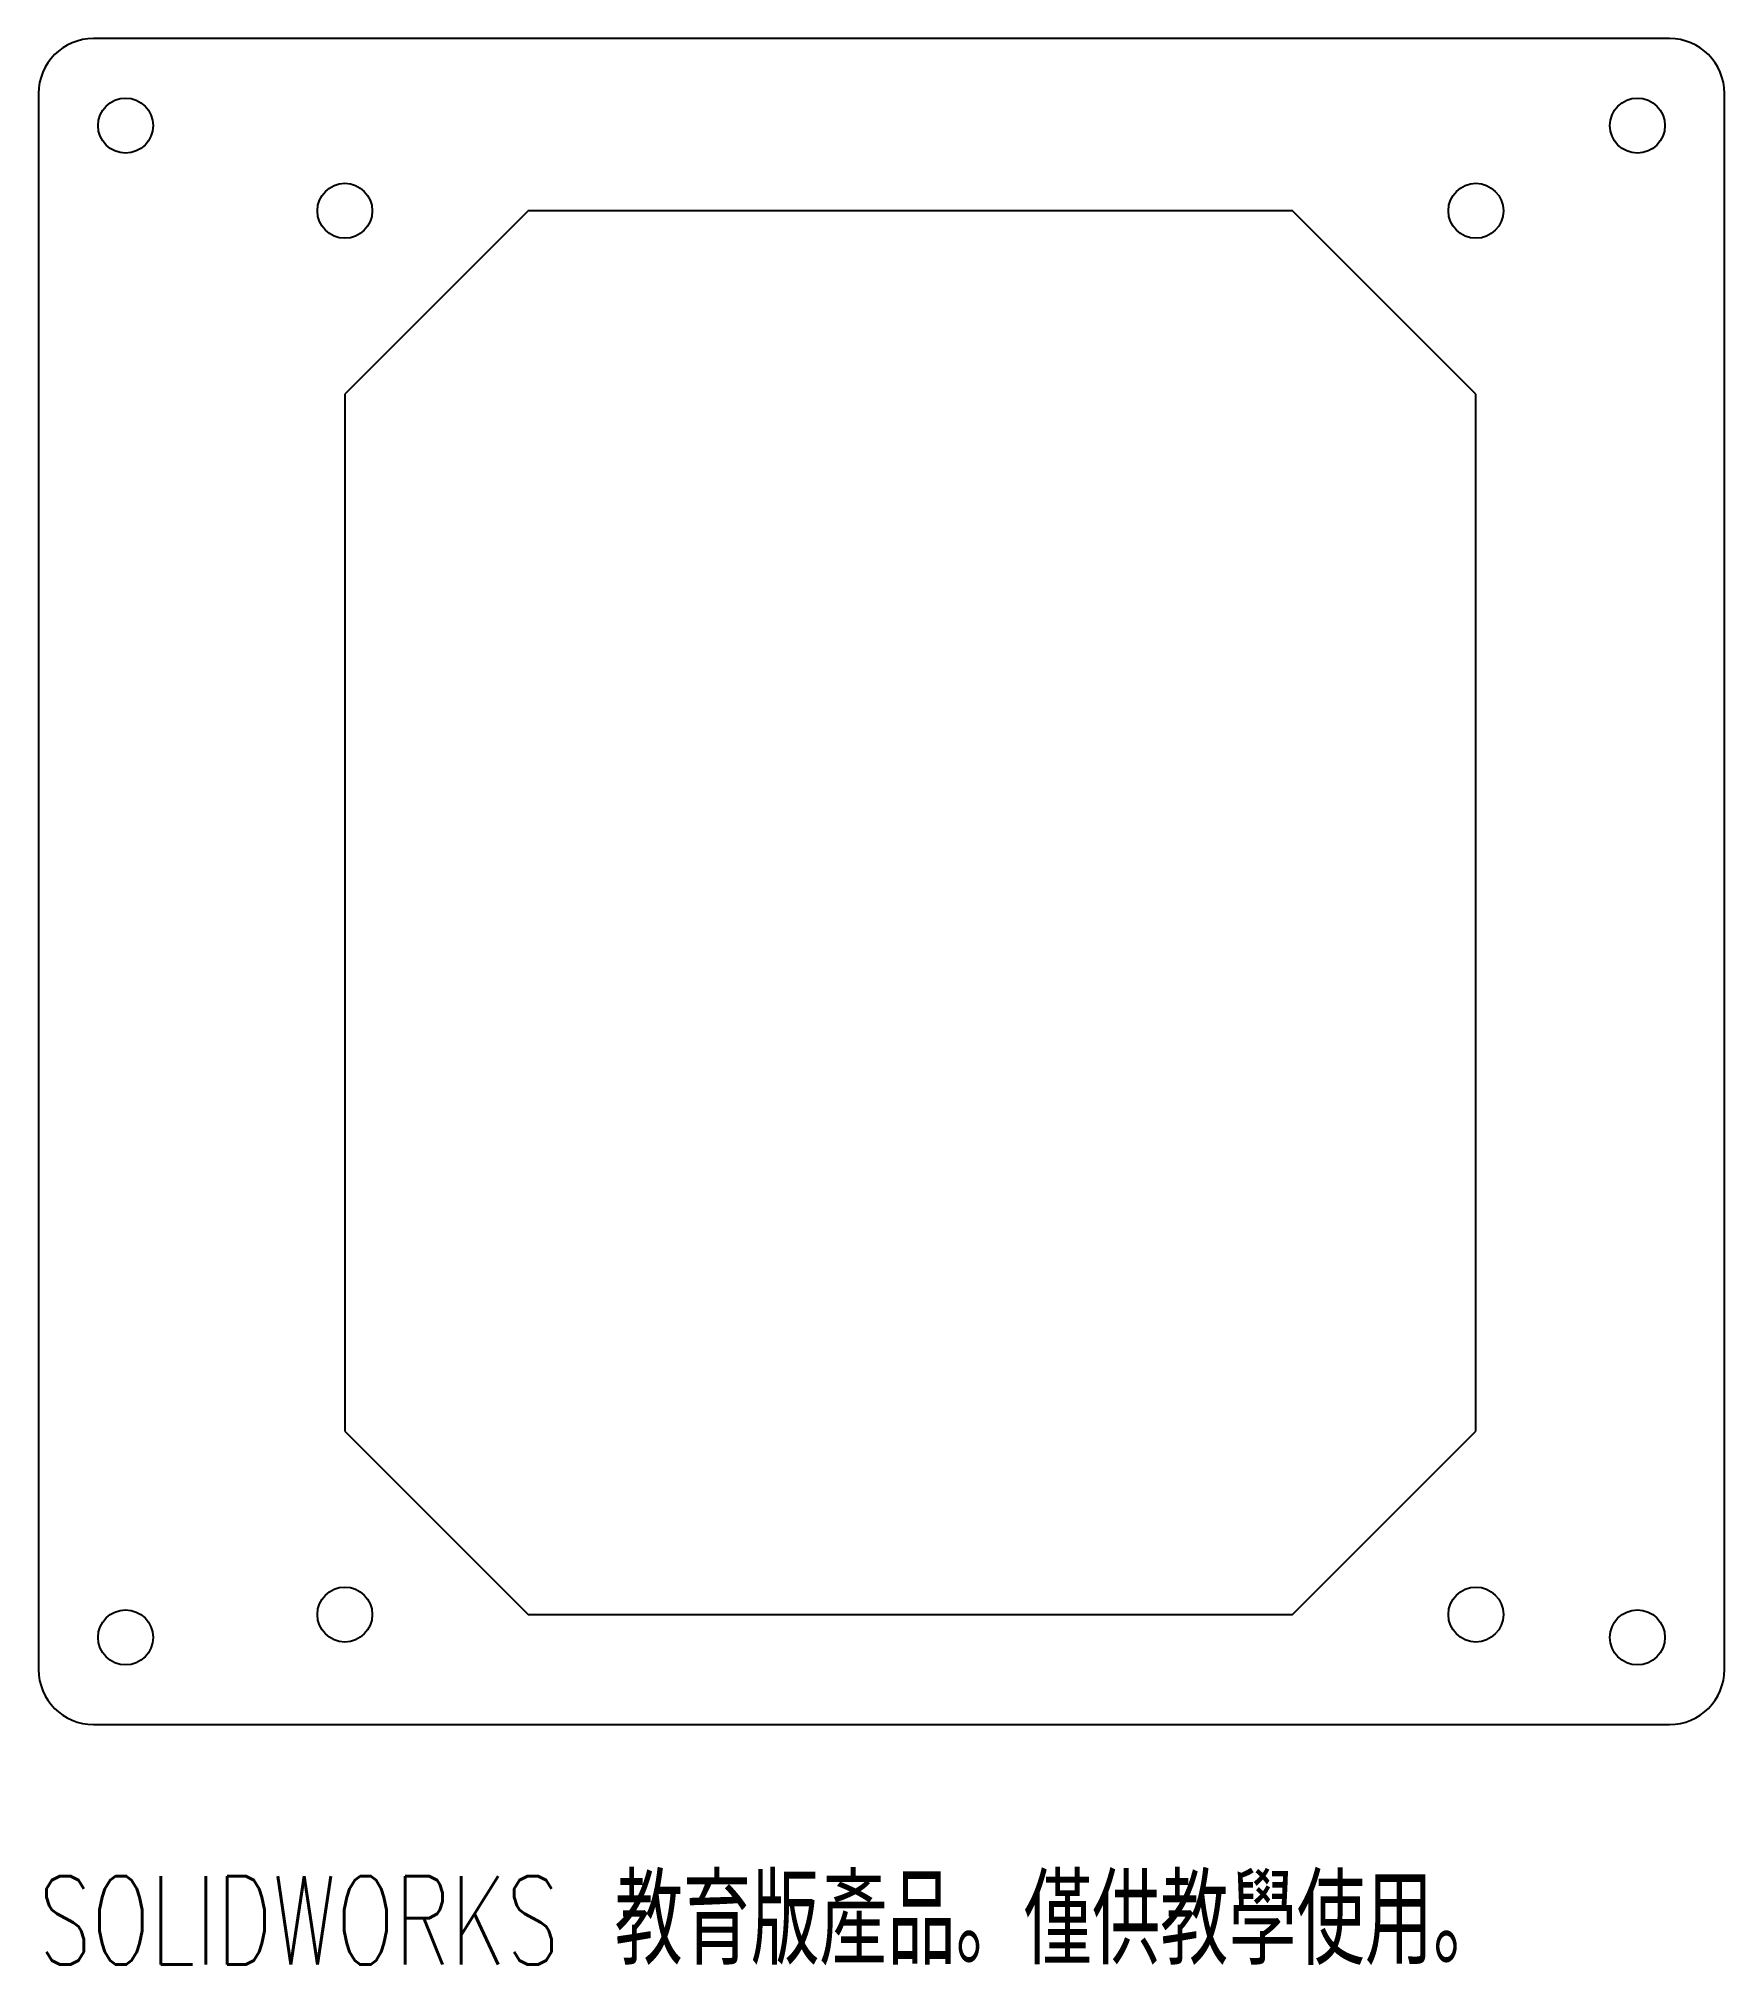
# Paper-space layout '_上視' of a CAD drawing. Header units: millimetres. Extents: x -46 to 46, y -59 to 46.
import ezdxf

# ---------------------------------------------------------------- set-up
doc = ezdxf.new("R2010")
doc.units = ezdxf.units.MM
doc.styles.add('SLDTEXTSTYLE0', font='TXT', dxfattribs={"width": 0.7, "bigfont": 'bigfont'})

psp = doc.layouts.new('_上視')

# ---------------------------------------------------------------- linework, layer by layer
at = {"color": 7, "linetype": 'Continuous', "lineweight": 25}
for p, q in [((43, 46), (-43, 46)), ((-46, 43), (-46, -43)), ((46, -43), (46, 43)), ((-19.285, 36.6), (-29.285, 26.6)), ((22.435, 36.6), (-19.285, 36.6)), ((32.435, 26.6), (22.435, 36.6)), ((-29.285, 26.6), (-29.285, -30)), ((32.435, -30), (32.435, 26.6)), ((-29.285, -30), (-19.285, -40)), ((22.435, -40), (32.435, -30)), ((-19.285, -40), (22.435, -40)), ((-43, -46), (43, -46))]:
    psp.add_line(p, q, dxfattribs=at)
for centre in [(-41.25, 41.25), (41.25, 41.25), (-29.285, 36.6), (32.435, 36.6), (-29.285, -40), (32.435, -40), (-41.25, -41.25), (41.25, -41.25)]:
    psp.add_circle(centre, 1.5, dxfattribs=at)
for centre, start, end in [((-43, 43), 90, 180), ((43, 43), 0, 90), ((-43, -43), 180, 270), ((43, -43), 270, 0)]:
    psp.add_arc(centre, 3, start, end, dxfattribs=at)

# ---------------------------------------------------------------- texts
at = {"color": 7, "linetype": 'Continuous', "insert": (-46, -54.27), "char_height": 4.83362, "attachment_point": 1, "style": 'SLDTEXTSTYLE0'}
psp.add_mtext('SOLIDWORKS 教育版產品。僅供教學使用。', dxfattribs=at)

doc.saveas('drawing.dxf')
